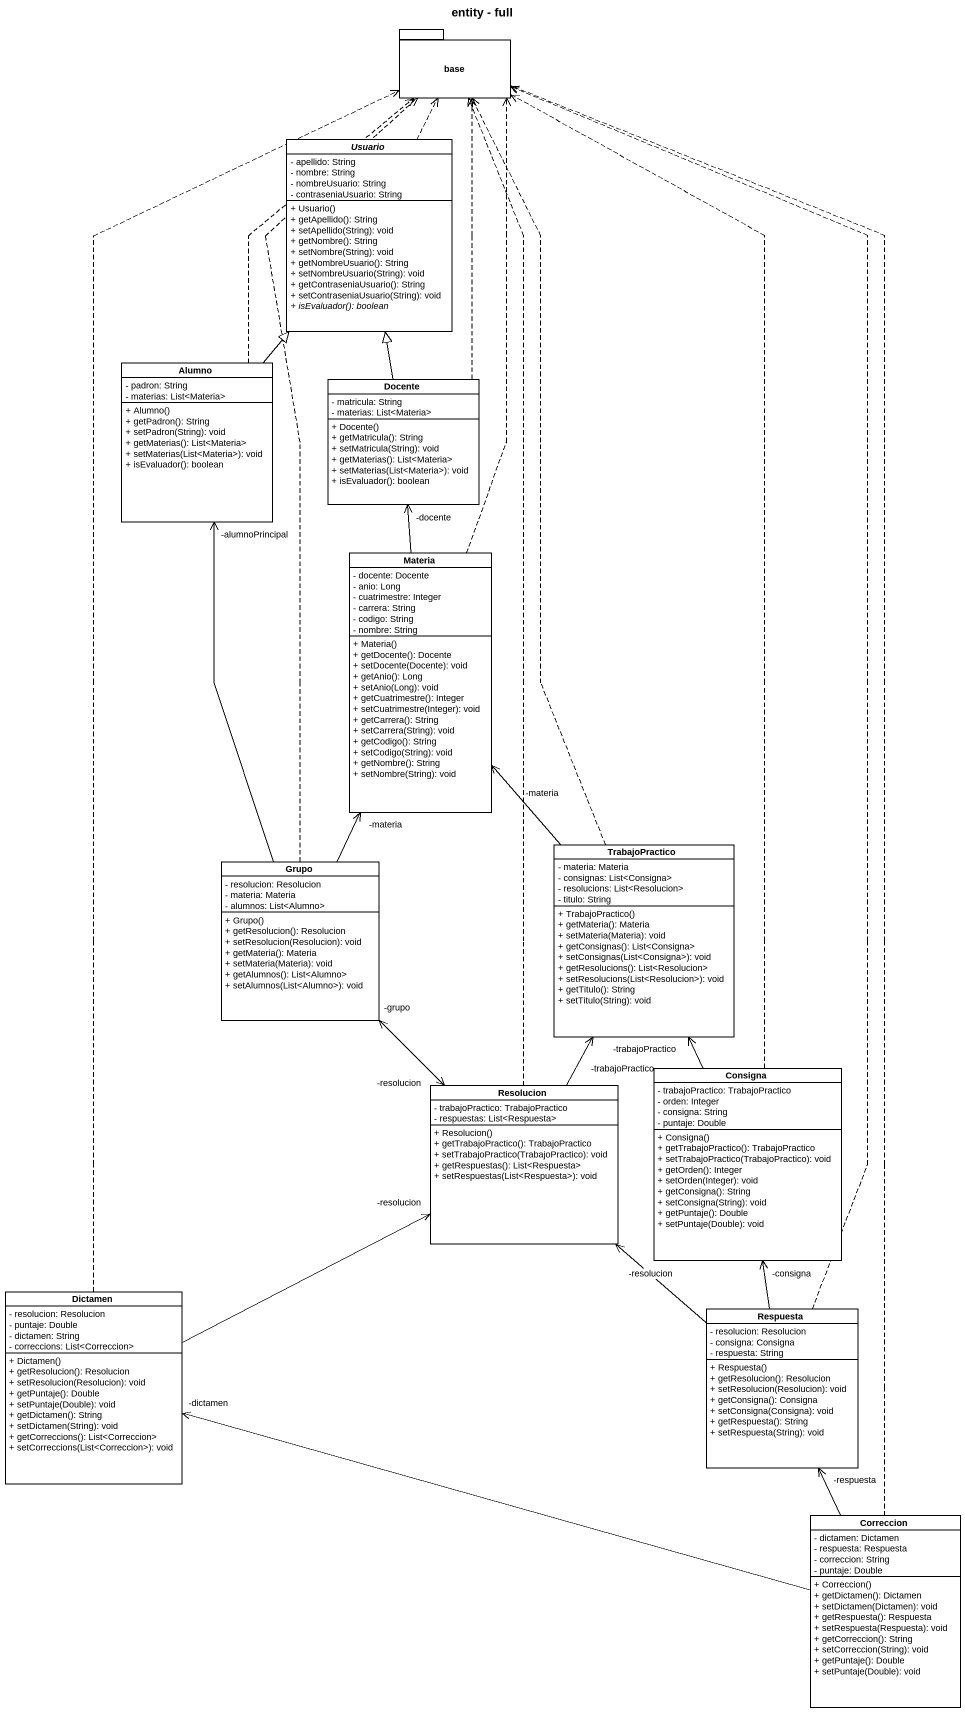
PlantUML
@startuml
title entity - full
hide circle
hide empty members
skinparam classAttributeIconSize 0
package base {
}
abstract class Usuario {
  - apellido: String
  - nombre: String
  - nombreUsuario: String
  - contraseniaUsuario: String
  + Usuario()
  + getApellido(): String
  + setApellido(String): void
  + getNombre(): String
  + setNombre(String): void
  + getNombreUsuario(): String
  + setNombreUsuario(String): void
  + getContraseniaUsuario(): String
  + setContraseniaUsuario(String): void
  {abstract} + isEvaluador(): boolean
}
class Alumno {
  - padron: String
  - materias: List<Materia>
  + Alumno()
  + getPadron(): String
  + setPadron(String): void
  + getMaterias(): List<Materia>
  + setMaterias(List<Materia>): void
  + isEvaluador(): boolean
}
class Docente {
  - matricula: String
  - materias: List<Materia>
  + Docente()
  + getMatricula(): String
  + setMatricula(String): void
  + getMaterias(): List<Materia>
  + setMaterias(List<Materia>): void
  + isEvaluador(): boolean
}
class Materia {
  - docente: Docente
  - anio: Long
  - cuatrimestre: Integer
  - carrera: String
  - codigo: String
  - nombre: String
  + Materia()
  + getDocente(): Docente
  + setDocente(Docente): void
  + getAnio(): Long
  + setAnio(Long): void
  + getCuatrimestre(): Integer
  + setCuatrimestre(Integer): void
  + getCarrera(): String
  + setCarrera(String): void
  + getCodigo(): String
  + setCodigo(String): void
  + getNombre(): String
  + setNombre(String): void
}
class Grupo {
  - resolucion: Resolucion
  - materia: Materia
  - alumnos: List<Alumno>
  + Grupo()
  + getResolucion(): Resolucion
  + setResolucion(Resolucion): void
  + getMateria(): Materia
  + setMateria(Materia): void
  + getAlumnos(): List<Alumno>
  + setAlumnos(List<Alumno>): void
}
class TrabajoPractico {
  - materia: Materia
  - consignas: List<Consigna>
  - resolucions: List<Resolucion>
  - titulo: String
  + TrabajoPractico()
  + getMateria(): Materia
  + setMateria(Materia): void
  + getConsignas(): List<Consigna>
  + setConsignas(List<Consigna>): void
  + getResolucions(): List<Resolucion>
  + setResolucions(List<Resolucion>): void
  + getTitulo(): String
  + setTitulo(String): void
}
class Resolucion {
  - trabajoPractico: TrabajoPractico
  - respuestas: List<Respuesta>
  + Resolucion()
  + getTrabajoPractico(): TrabajoPractico
  + setTrabajoPractico(TrabajoPractico): void
  + getRespuestas(): List<Respuesta>
  + setRespuestas(List<Respuesta>): void
}
class Consigna {
  - trabajoPractico: TrabajoPractico
  - orden: Integer
  - consigna: String
  - puntaje: Double
  + Consigna()
  + getTrabajoPractico(): TrabajoPractico
  + setTrabajoPractico(TrabajoPractico): void
  + getOrden(): Integer
  + setOrden(Integer): void
  + getConsigna(): String
  + setConsigna(String): void
  + getPuntaje(): Double
  + setPuntaje(Double): void
}
class Dictamen {
  - resolucion: Resolucion
  - puntaje: Double
  - dictamen: String
  - correccions: List<Correccion>
  + Dictamen()
  + getResolucion(): Resolucion
  + setResolucion(Resolucion): void
  + getPuntaje(): Double
  + setPuntaje(Double): void
  + getDictamen(): String
  + setDictamen(String): void
  + getCorreccions(): List<Correccion>
  + setCorreccions(List<Correccion>): void
}
class Respuesta {
  - resolucion: Resolucion
  - consigna: Consigna
  - respuesta: String
  + Respuesta()
  + getResolucion(): Resolucion
  + setResolucion(Resolucion): void
  + getConsigna(): Consigna
  + setConsigna(Consigna): void
  + getRespuesta(): String
  + setRespuesta(String): void
}
class Correccion {
  - dictamen: Dictamen
  - respuesta: Respuesta
  - correccion: String
  - puntaje: Double
  + Correccion()
  + getDictamen(): Dictamen
  + setDictamen(Dictamen): void
  + getRespuesta(): Respuesta
  + setRespuesta(Respuesta): void
  + getCorreccion(): String
  + setCorreccion(String): void
  + getPuntaje(): Double
  + setPuntaje(Double): void
}
Usuario .up.> base
Alumno .up.> base
Alumno -up-|> Usuario
Docente .up.> base
Docente -up-|> Usuario
Materia .up.> base
Materia -up-> "-docente" Docente
Grupo .up.> base
Grupo -up-> "-alumnoPrincipal" Alumno
Grupo -up-> "-materia" Materia
Grupo --> "-resolucion" Resolucion
TrabajoPractico .up.> base
TrabajoPractico -up-> "-materia" Materia
Resolucion .up.> base
Resolucion -up-> "-grupo" Grupo
Resolucion -up-> "-trabajoPractico" TrabajoPractico
Consigna .up.> base
Consigna -up-> "-trabajoPractico" TrabajoPractico
Dictamen .up.> base
Dictamen -right-> "-resolucion" Resolucion
Respuesta .up.> base
Respuesta -up-> "-resolucion" Resolucion
Respuesta -up-> "-consigna" Consigna
Correccion .up.> base
Correccion -left-> "-dictamen" Dictamen
Correccion -up-> "-respuesta" Respuesta
@enduml
